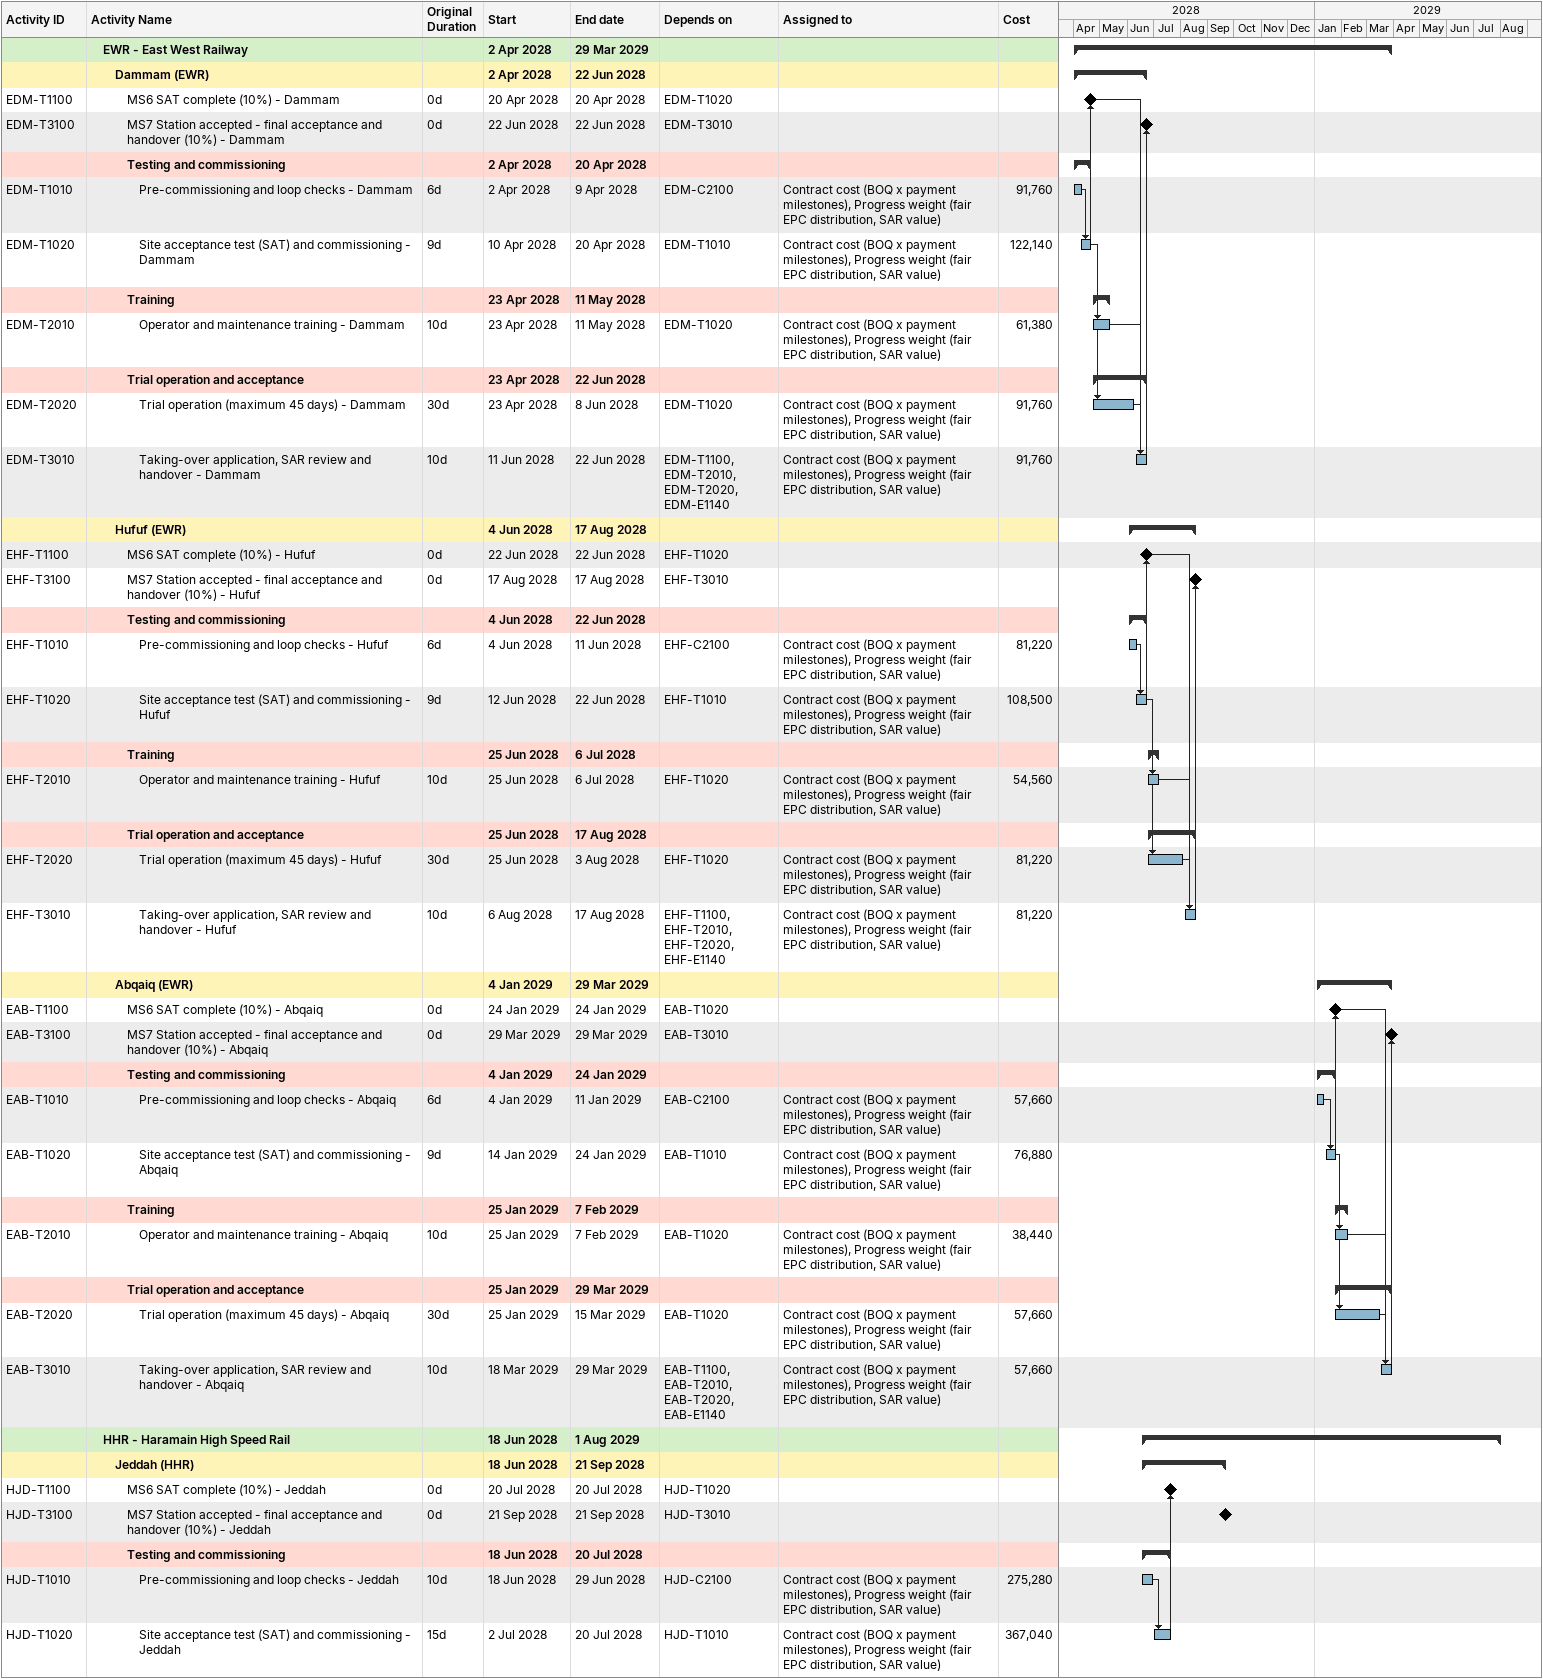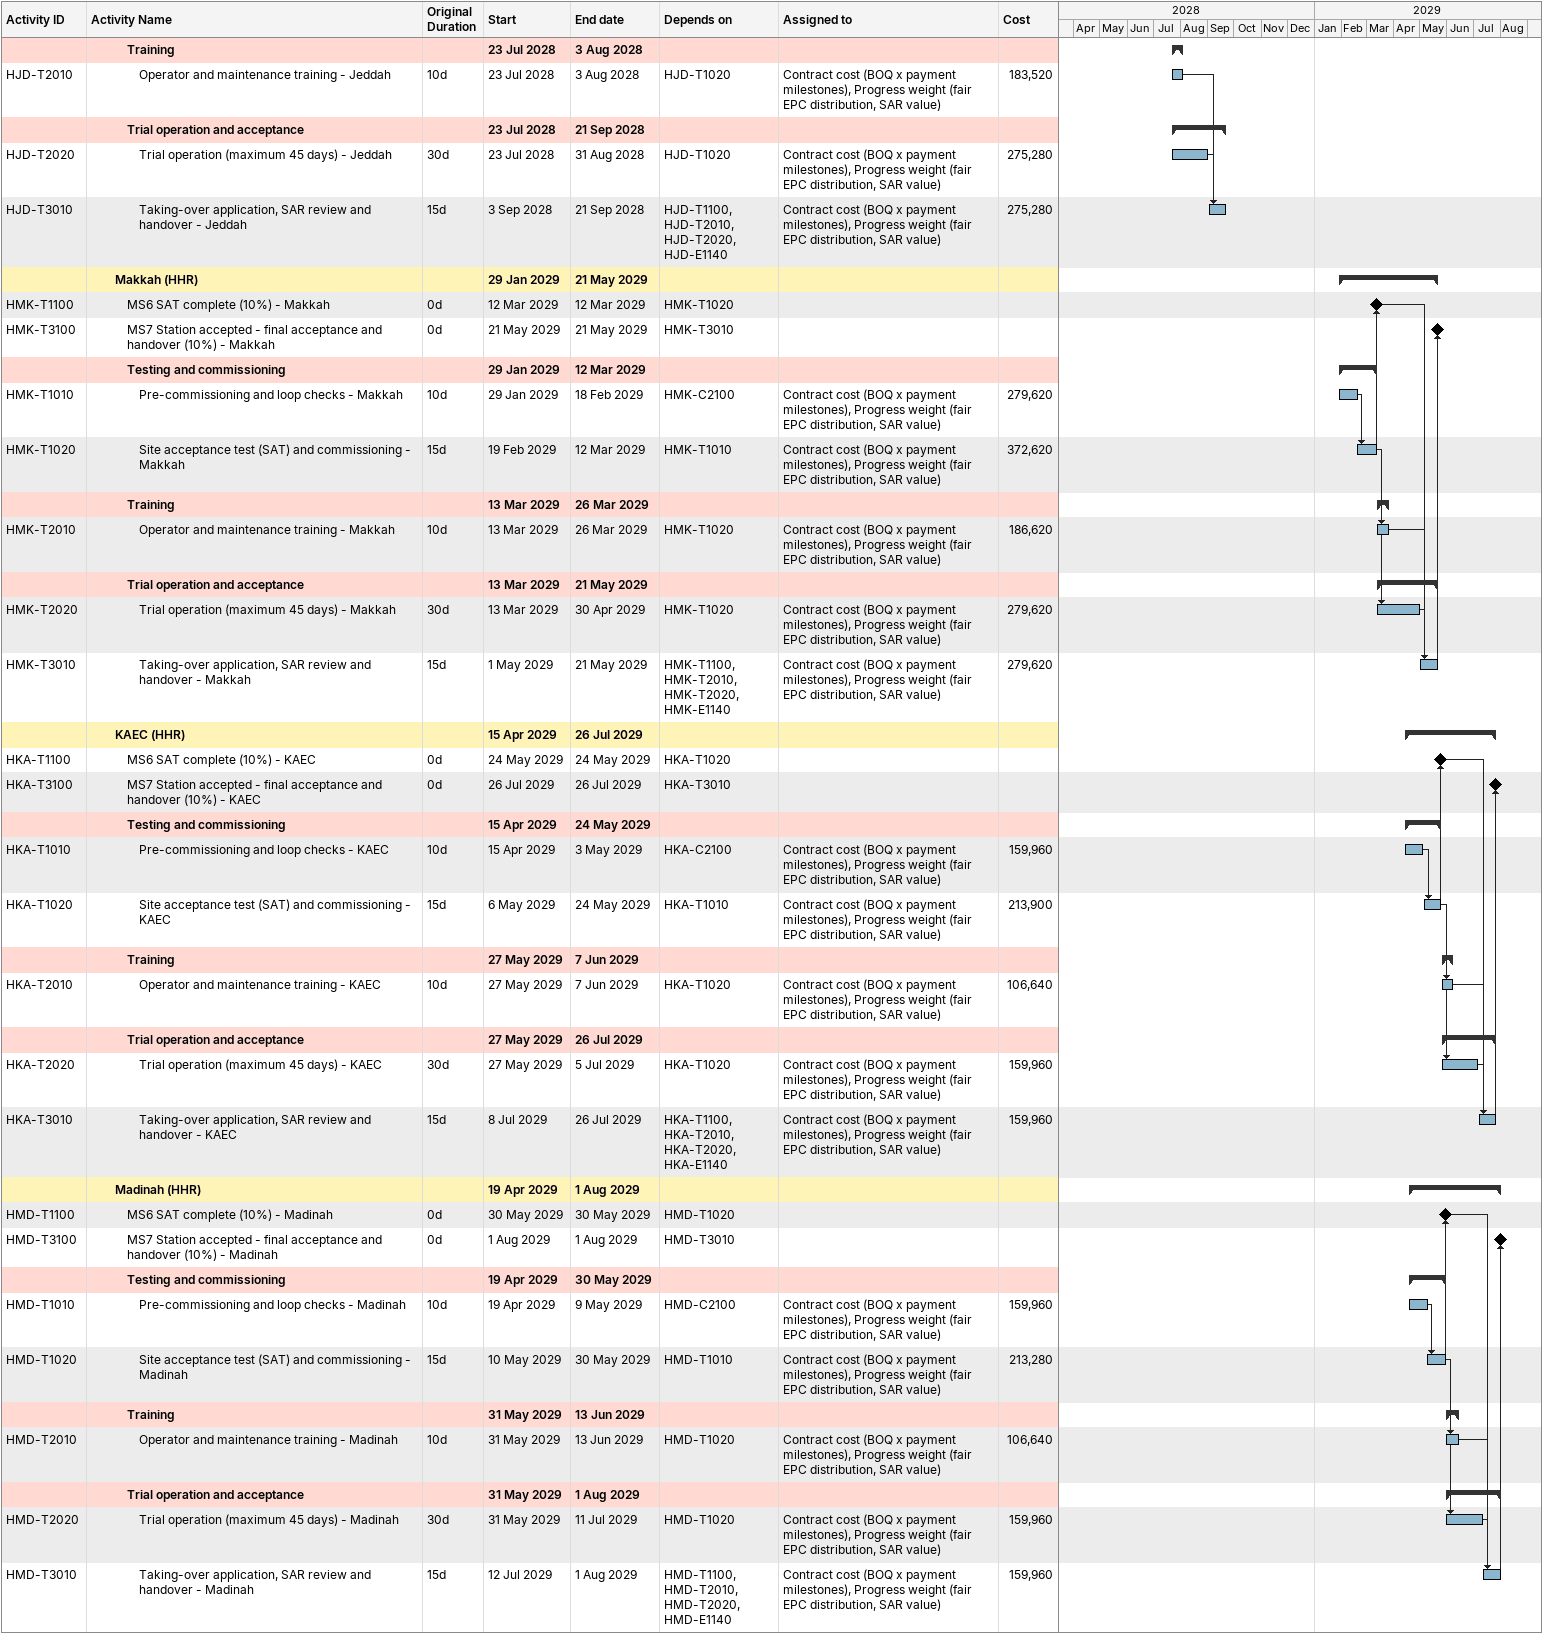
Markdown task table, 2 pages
| ID | Level | Task | Original duration | Start | Finish | Predecessors | Resources | Cost |
|---|---|---|---|---|---|---|---|---|
|  | 2 | **EWR - East West Railway** |  | 2028-04-02 | 2029-03-29 |  |  |  |
|  | 3 | **Dammam (EWR)** |  | 2028-04-02 | 2028-06-22 |  |  |  |
| EDM-T1100 | 4 | MS6 SAT complete (10%) - Dammam | 0d | 2028-04-20 | 2028-04-20 | EDM-T1020 |  |  |
| EDM-T3100 | 4 | MS7 Station accepted - final acceptance and handover (10%) - Dammam | 0d | 2028-06-22 | 2028-06-22 | EDM-T3010 |  |  |
|  | 4 | **Testing and commissioning** |  | 2028-04-02 | 2028-04-20 |  |  |  |
| EDM-T1010 | 5 | Pre-commissioning and loop checks - Dammam | 6d | 2028-04-02 | 2028-04-09 | EDM-C2100 | Contract cost (BOQ x payment milestones), Progress weight (fair EPC distribution, SAR value) | 91760 |
| EDM-T1020 | 5 | Site acceptance test (SAT) and commissioning - Dammam | 9d | 2028-04-10 | 2028-04-20 | EDM-T1010 | Contract cost (BOQ x payment milestones), Progress weight (fair EPC distribution, SAR value) | 122140 |
|  | 4 | **Training** |  | 2028-04-23 | 2028-05-11 |  |  |  |
| EDM-T2010 | 5 | Operator and maintenance training - Dammam | 10d | 2028-04-23 | 2028-05-11 | EDM-T1020 | Contract cost (BOQ x payment milestones), Progress weight (fair EPC distribution, SAR value) | 61380 |
|  | 4 | **Trial operation and acceptance** |  | 2028-04-23 | 2028-06-22 |  |  |  |
| EDM-T2020 | 5 | Trial operation (maximum 45 days) - Dammam | 30d | 2028-04-23 | 2028-06-08 | EDM-T1020 | Contract cost (BOQ x payment milestones), Progress weight (fair EPC distribution, SAR value) | 91760 |
| EDM-T3010 | 5 | Taking-over application, SAR review and handover - Dammam | 10d | 2028-06-11 | 2028-06-22 | EDM-T1100, EDM-T2010, EDM-T2020, EDM-E1140 | Contract cost (BOQ x payment milestones), Progress weight (fair EPC distribution, SAR value) | 91760 |
|  | 3 | **Hufuf (EWR)** |  | 2028-06-04 | 2028-08-17 |  |  |  |
| EHF-T1100 | 4 | MS6 SAT complete (10%) - Hufuf | 0d | 2028-06-22 | 2028-06-22 | EHF-T1020 |  |  |
| EHF-T3100 | 4 | MS7 Station accepted - final acceptance and handover (10%) - Hufuf | 0d | 2028-08-17 | 2028-08-17 | EHF-T3010 |  |  |
|  | 4 | **Testing and commissioning** |  | 2028-06-04 | 2028-06-22 |  |  |  |
| EHF-T1010 | 5 | Pre-commissioning and loop checks - Hufuf | 6d | 2028-06-04 | 2028-06-11 | EHF-C2100 | Contract cost (BOQ x payment milestones), Progress weight (fair EPC distribution, SAR value) | 81220 |
| EHF-T1020 | 5 | Site acceptance test (SAT) and commissioning - Hufuf | 9d | 2028-06-12 | 2028-06-22 | EHF-T1010 | Contract cost (BOQ x payment milestones), Progress weight (fair EPC distribution, SAR value) | 108500 |
|  | 4 | **Training** |  | 2028-06-25 | 2028-07-06 |  |  |  |
| EHF-T2010 | 5 | Operator and maintenance training - Hufuf | 10d | 2028-06-25 | 2028-07-06 | EHF-T1020 | Contract cost (BOQ x payment milestones), Progress weight (fair EPC distribution, SAR value) | 54560 |
|  | 4 | **Trial operation and acceptance** |  | 2028-06-25 | 2028-08-17 |  |  |  |
| EHF-T2020 | 5 | Trial operation (maximum 45 days) - Hufuf | 30d | 2028-06-25 | 2028-08-03 | EHF-T1020 | Contract cost (BOQ x payment milestones), Progress weight (fair EPC distribution, SAR value) | 81220 |
| EHF-T3010 | 5 | Taking-over application, SAR review and handover - Hufuf | 10d | 2028-08-06 | 2028-08-17 | EHF-T1100, EHF-T2010, EHF-T2020, EHF-E1140 | Contract cost (BOQ x payment milestones), Progress weight (fair EPC distribution, SAR value) | 81220 |
|  | 3 | **Abqaiq (EWR)** |  | 2029-01-04 | 2029-03-29 |  |  |  |
| EAB-T1100 | 4 | MS6 SAT complete (10%) - Abqaiq | 0d | 2029-01-24 | 2029-01-24 | EAB-T1020 |  |  |
| EAB-T3100 | 4 | MS7 Station accepted - final acceptance and handover (10%) - Abqaiq | 0d | 2029-03-29 | 2029-03-29 | EAB-T3010 |  |  |
|  | 4 | **Testing and commissioning** |  | 2029-01-04 | 2029-01-24 |  |  |  |
| EAB-T1010 | 5 | Pre-commissioning and loop checks - Abqaiq | 6d | 2029-01-04 | 2029-01-11 | EAB-C2100 | Contract cost (BOQ x payment milestones), Progress weight (fair EPC distribution, SAR value) | 57660 |
| EAB-T1020 | 5 | Site acceptance test (SAT) and commissioning - Abqaiq | 9d | 2029-01-14 | 2029-01-24 | EAB-T1010 | Contract cost (BOQ x payment milestones), Progress weight (fair EPC distribution, SAR value) | 76880 |
|  | 4 | **Training** |  | 2029-01-25 | 2029-02-07 |  |  |  |
| EAB-T2010 | 5 | Operator and maintenance training - Abqaiq | 10d | 2029-01-25 | 2029-02-07 | EAB-T1020 | Contract cost (BOQ x payment milestones), Progress weight (fair EPC distribution, SAR value) | 38440 |
|  | 4 | **Trial operation and acceptance** |  | 2029-01-25 | 2029-03-29 |  |  |  |
| EAB-T2020 | 5 | Trial operation (maximum 45 days) - Abqaiq | 30d | 2029-01-25 | 2029-03-15 | EAB-T1020 | Contract cost (BOQ x payment milestones), Progress weight (fair EPC distribution, SAR value) | 57660 |
| EAB-T3010 | 5 | Taking-over application, SAR review and handover - Abqaiq | 10d | 2029-03-18 | 2029-03-29 | EAB-T1100, EAB-T2010, EAB-T2020, EAB-E1140 | Contract cost (BOQ x payment milestones), Progress weight (fair EPC distribution, SAR value) | 57660 |
|  | 2 | **HHR - Haramain High Speed Rail** |  | 2028-06-18 | 2029-08-01 |  |  |  |
|  | 3 | **Jeddah (HHR)** |  | 2028-06-18 | 2028-09-21 |  |  |  |
| HJD-T1100 | 4 | MS6 SAT complete (10%) - Jeddah | 0d | 2028-07-20 | 2028-07-20 | HJD-T1020 |  |  |
| HJD-T3100 | 4 | MS7 Station accepted - final acceptance and handover (10%) - Jeddah | 0d | 2028-09-21 | 2028-09-21 | HJD-T3010 |  |  |
|  | 4 | **Testing and commissioning** |  | 2028-06-18 | 2028-07-20 |  |  |  |
| HJD-T1010 | 5 | Pre-commissioning and loop checks - Jeddah | 10d | 2028-06-18 | 2028-06-29 | HJD-C2100 | Contract cost (BOQ x payment milestones), Progress weight (fair EPC distribution, SAR value) | 275280 |
| HJD-T1020 | 5 | Site acceptance test (SAT) and commissioning - Jeddah | 15d | 2028-07-02 | 2028-07-20 | HJD-T1010 | Contract cost (BOQ x payment milestones), Progress weight (fair EPC distribution, SAR value) | 367040 |
|  | 4 | **Training** |  | 2028-07-23 | 2028-08-03 |  |  |  |
| HJD-T2010 | 5 | Operator and maintenance training - Jeddah | 10d | 2028-07-23 | 2028-08-03 | HJD-T1020 | Contract cost (BOQ x payment milestones), Progress weight (fair EPC distribution, SAR value) | 183520 |
|  | 4 | **Trial operation and acceptance** |  | 2028-07-23 | 2028-09-21 |  |  |  |
| HJD-T2020 | 5 | Trial operation (maximum 45 days) - Jeddah | 30d | 2028-07-23 | 2028-08-31 | HJD-T1020 | Contract cost (BOQ x payment milestones), Progress weight (fair EPC distribution, SAR value) | 275280 |
| HJD-T3010 | 5 | Taking-over application, SAR review and handover - Jeddah | 15d | 2028-09-03 | 2028-09-21 | HJD-T1100, HJD-T2010, HJD-T2020, HJD-E1140 | Contract cost (BOQ x payment milestones), Progress weight (fair EPC distribution, SAR value) | 275280 |
|  | 3 | **Makkah (HHR)** |  | 2029-01-29 | 2029-05-21 |  |  |  |
| HMK-T1100 | 4 | MS6 SAT complete (10%) - Makkah | 0d | 2029-03-12 | 2029-03-12 | HMK-T1020 |  |  |
| HMK-T3100 | 4 | MS7 Station accepted - final acceptance and handover (10%) - Makkah | 0d | 2029-05-21 | 2029-05-21 | HMK-T3010 |  |  |
|  | 4 | **Testing and commissioning** |  | 2029-01-29 | 2029-03-12 |  |  |  |
| HMK-T1010 | 5 | Pre-commissioning and loop checks - Makkah | 10d | 2029-01-29 | 2029-02-18 | HMK-C2100 | Contract cost (BOQ x payment milestones), Progress weight (fair EPC distribution, SAR value) | 279620 |
| HMK-T1020 | 5 | Site acceptance test (SAT) and commissioning - Makkah | 15d | 2029-02-19 | 2029-03-12 | HMK-T1010 | Contract cost (BOQ x payment milestones), Progress weight (fair EPC distribution, SAR value) | 372620 |
|  | 4 | **Training** |  | 2029-03-13 | 2029-03-26 |  |  |  |
| HMK-T2010 | 5 | Operator and maintenance training - Makkah | 10d | 2029-03-13 | 2029-03-26 | HMK-T1020 | Contract cost (BOQ x payment milestones), Progress weight (fair EPC distribution, SAR value) | 186620 |
|  | 4 | **Trial operation and acceptance** |  | 2029-03-13 | 2029-05-21 |  |  |  |
| HMK-T2020 | 5 | Trial operation (maximum 45 days) - Makkah | 30d | 2029-03-13 | 2029-04-30 | HMK-T1020 | Contract cost (BOQ x payment milestones), Progress weight (fair EPC distribution, SAR value) | 279620 |
| HMK-T3010 | 5 | Taking-over application, SAR review and handover - Makkah | 15d | 2029-05-01 | 2029-05-21 | HMK-T1100, HMK-T2010, HMK-T2020, HMK-E1140 | Contract cost (BOQ x payment milestones), Progress weight (fair EPC distribution, SAR value) | 279620 |
|  | 3 | **KAEC (HHR)** |  | 2029-04-15 | 2029-07-26 |  |  |  |
| HKA-T1100 | 4 | MS6 SAT complete (10%) - KAEC | 0d | 2029-05-24 | 2029-05-24 | HKA-T1020 |  |  |
| HKA-T3100 | 4 | MS7 Station accepted - final acceptance and handover (10%) - KAEC | 0d | 2029-07-26 | 2029-07-26 | HKA-T3010 |  |  |
|  | 4 | **Testing and commissioning** |  | 2029-04-15 | 2029-05-24 |  |  |  |
| HKA-T1010 | 5 | Pre-commissioning and loop checks - KAEC | 10d | 2029-04-15 | 2029-05-03 | HKA-C2100 | Contract cost (BOQ x payment milestones), Progress weight (fair EPC distribution, SAR value) | 159960 |
| HKA-T1020 | 5 | Site acceptance test (SAT) and commissioning - KAEC | 15d | 2029-05-06 | 2029-05-24 | HKA-T1010 | Contract cost (BOQ x payment milestones), Progress weight (fair EPC distribution, SAR value) | 213900 |
|  | 4 | **Training** |  | 2029-05-27 | 2029-06-07 |  |  |  |
| HKA-T2010 | 5 | Operator and maintenance training - KAEC | 10d | 2029-05-27 | 2029-06-07 | HKA-T1020 | Contract cost (BOQ x payment milestones), Progress weight (fair EPC distribution, SAR value) | 106640 |
|  | 4 | **Trial operation and acceptance** |  | 2029-05-27 | 2029-07-26 |  |  |  |
| HKA-T2020 | 5 | Trial operation (maximum 45 days) - KAEC | 30d | 2029-05-27 | 2029-07-05 | HKA-T1020 | Contract cost (BOQ x payment milestones), Progress weight (fair EPC distribution, SAR value) | 159960 |
| HKA-T3010 | 5 | Taking-over application, SAR review and handover - KAEC | 15d | 2029-07-08 | 2029-07-26 | HKA-T1100, HKA-T2010, HKA-T2020, HKA-E1140 | Contract cost (BOQ x payment milestones), Progress weight (fair EPC distribution, SAR value) | 159960 |
|  | 3 | **Madinah (HHR)** |  | 2029-04-19 | 2029-08-01 |  |  |  |
| HMD-T1100 | 4 | MS6 SAT complete (10%) - Madinah | 0d | 2029-05-30 | 2029-05-30 | HMD-T1020 |  |  |
| HMD-T3100 | 4 | MS7 Station accepted - final acceptance and handover (10%) - Madinah | 0d | 2029-08-01 | 2029-08-01 | HMD-T3010 |  |  |
|  | 4 | **Testing and commissioning** |  | 2029-04-19 | 2029-05-30 |  |  |  |
| HMD-T1010 | 5 | Pre-commissioning and loop checks - Madinah | 10d | 2029-04-19 | 2029-05-09 | HMD-C2100 | Contract cost (BOQ x payment milestones), Progress weight (fair EPC distribution, SAR value) | 159960 |
| HMD-T1020 | 5 | Site acceptance test (SAT) and commissioning - Madinah | 15d | 2029-05-10 | 2029-05-30 | HMD-T1010 | Contract cost (BOQ x payment milestones), Progress weight (fair EPC distribution, SAR value) | 213280 |
|  | 4 | **Training** |  | 2029-05-31 | 2029-06-13 |  |  |  |
| HMD-T2010 | 5 | Operator and maintenance training - Madinah | 10d | 2029-05-31 | 2029-06-13 | HMD-T1020 | Contract cost (BOQ x payment milestones), Progress weight (fair EPC distribution, SAR value) | 106640 |
|  | 4 | **Trial operation and acceptance** |  | 2029-05-31 | 2029-08-01 |  |  |  |
| HMD-T2020 | 5 | Trial operation (maximum 45 days) - Madinah | 30d | 2029-05-31 | 2029-07-11 | HMD-T1020 | Contract cost (BOQ x payment milestones), Progress weight (fair EPC distribution, SAR value) | 159960 |
| HMD-T3010 | 5 | Taking-over application, SAR review and handover - Madinah | 15d | 2029-07-12 | 2029-08-01 | HMD-T1100, HMD-T2010, HMD-T2020, HMD-E1140 | Contract cost (BOQ x payment milestones), Progress weight (fair EPC distribution, SAR value) | 159960 |
